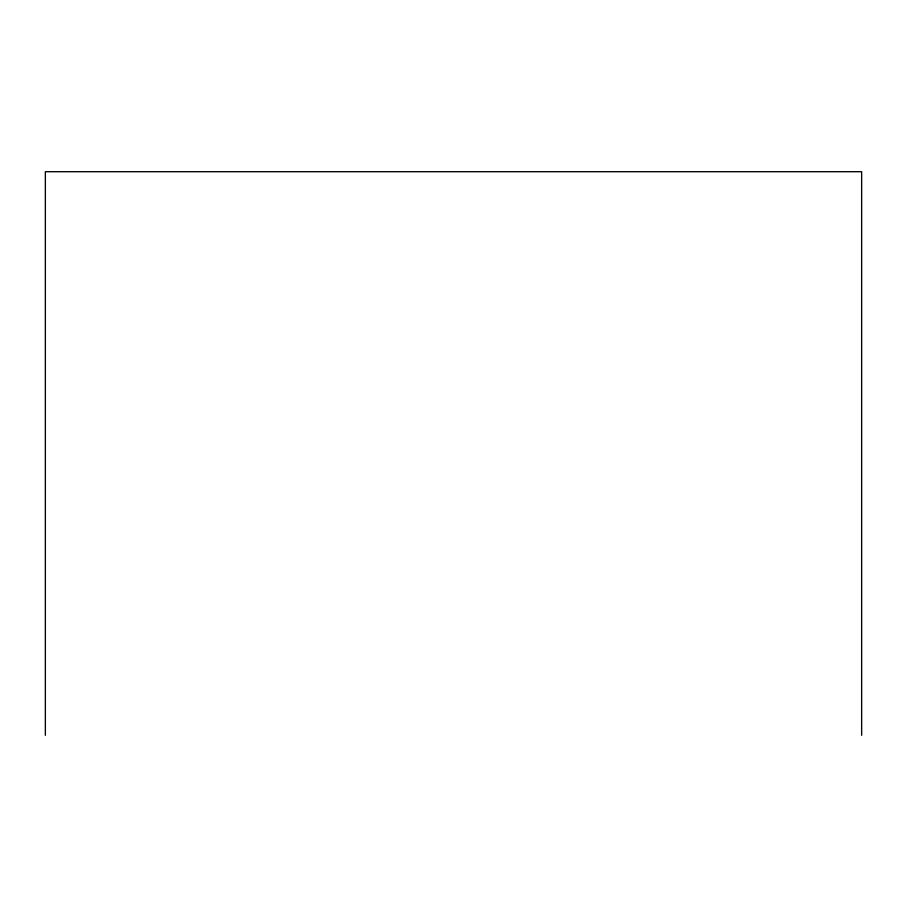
<?xml version="1.0" encoding="UTF-8"?>
<svg xmlns="http://www.w3.org/2000/svg" width="907" height="907" viewBox="0 0 907 907"><rect width="100%" height="100%" fill="white"/><g stroke="black" fill="none" stroke-linecap="round" stroke-linejoin="round"><path stroke-width="1.36" d="M861.65 735.294L861.65 171.706L45.35 171.706L45.35 735.294"/></g></svg>
